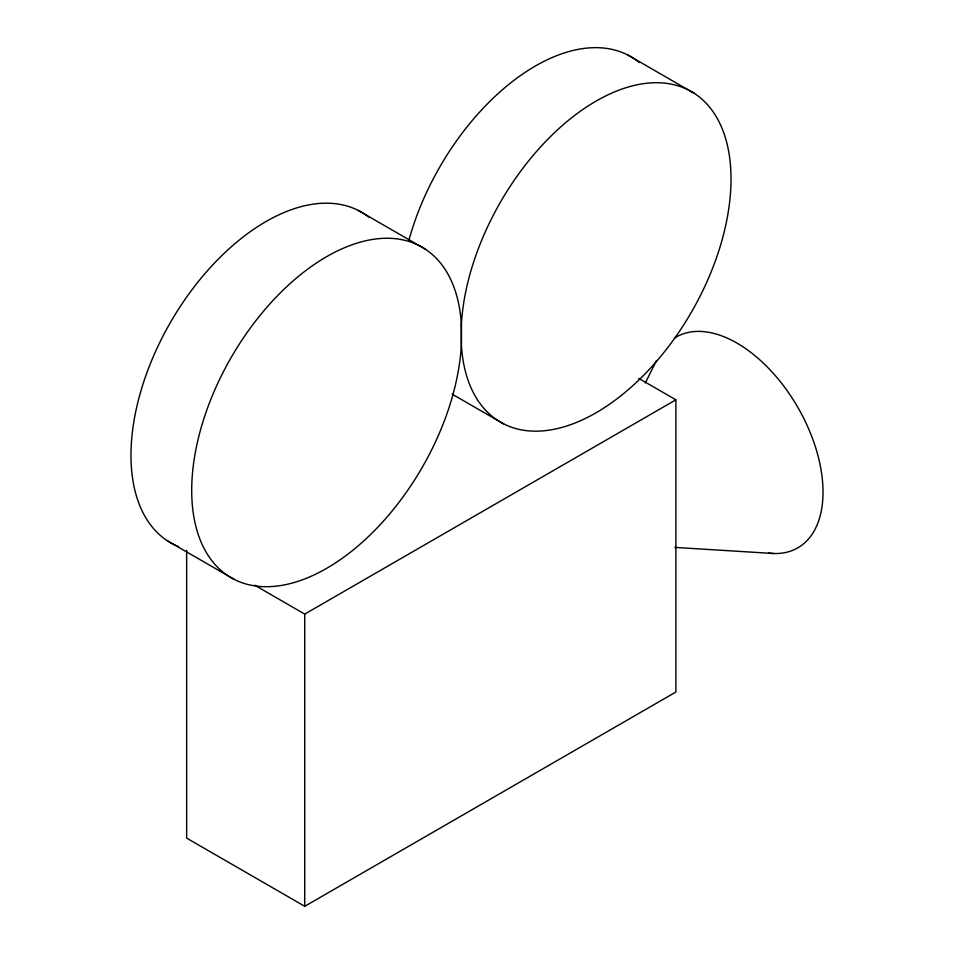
<?xml version="1.0" encoding="UTF-8"?>
<svg xmlns="http://www.w3.org/2000/svg" width="954" height="954" viewBox="0 0 954 954"><rect width="100%" height="100%" fill="white"/><g stroke="black" fill="none" stroke-linecap="round" stroke-linejoin="round"><path stroke-width="1.43" d="M645.309 382.995L656.507 360.505M254.682 585.196L304.731 614.102L675.885 399.821L675.885 692.02L304.731 906.3L186.65 838.125L186.65 550.375M674.8 547.405L773.622 553.511M627.708 54.938L694.44 93.468M358.322 210.476L425.055 248.994M638.655 378.333L675.885 399.821M452.124 394.133L503.676 423.886M167.558 540.894L234.279 579.424M304.731 614.102L304.731 906.3M178.613 546.654A190.86 110.199 -60 0 1 170.504 322.321A190.86 110.199 -60 0 1 368.84 217.166M408.706 241.052A190.86 110.199 -60 0 1 512.644 81.352A190.86 110.199 -60 0 1 639.311 62.511M674.263 338.241A121.671 70.25 60 0 1 808.145 427.702A121.671 70.25 60 0 1 768.662 553.117M461.366 324.932L461.366 344.501A190.86 110.199 -60 0 1 256.757 586.15A190.86 110.199 -60 0 1 256.757 319.542A190.86 110.199 -60 0 1 461.366 324.932A190.86 110.199 -60 0 1 665.975 83.284A190.86 110.199 -60 0 1 665.975 349.879A190.86 110.199 -60 0 1 461.366 344.501L461.366 324.932"/></g></svg>
